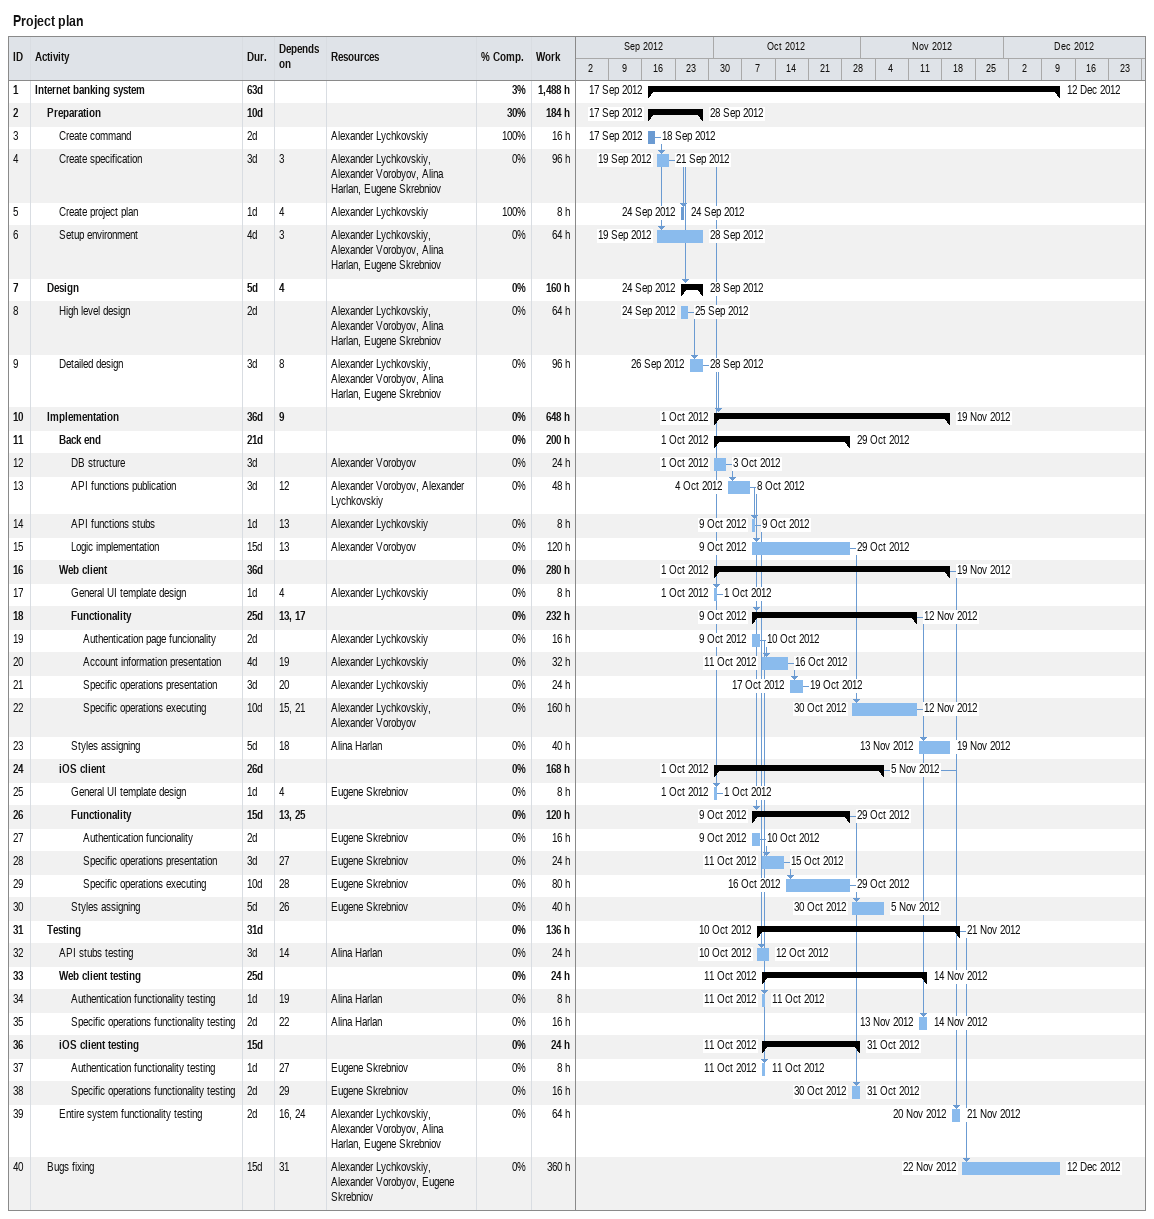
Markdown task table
Project plan

| ID | Level | Task | Duration | Start | Finish | Predecessors | Resources | % complete | Work (h) |
|---|---|---|---|---|---|---|---|---|---|
| 1 | 1 | **Internet banking system** | 63d | 2012-09-17 | 2012-12-12 |  |  | 3 | 1488 |
| 2 | 2 | **Preparation** | 10d | 2012-09-17 | 2012-09-28 |  |  | 30 | 184 |
| 3 | 3 | Create command | 2d | 2012-09-17 | 2012-09-18 |  | Alexander Lychkovskiy | 100 | 16 |
| 4 | 3 | Create specification | 3d | 2012-09-19 | 2012-09-21 | 3 | Alexander Lychkovskiy, Alexander Vorobyov, Alina Harlan, Eugene Skrebniov | 0 | 96 |
| 5 | 3 | Create project plan | 1d | 2012-09-24 | 2012-09-24 | 4 | Alexander Lychkovskiy | 100 | 8 |
| 6 | 3 | Setup environment | 4d | 2012-09-19 | 2012-09-28 | 3 | Alexander Lychkovskiy, Alexander Vorobyov, Alina Harlan, Eugene Skrebniov | 0 | 64 |
| 7 | 2 | **Design** | 5d | 2012-09-24 | 2012-09-28 | 4 |  | 0 | 160 |
| 8 | 3 | High level design | 2d | 2012-09-24 | 2012-09-25 |  | Alexander Lychkovskiy, Alexander Vorobyov, Alina Harlan, Eugene Skrebniov | 0 | 64 |
| 9 | 3 | Detailed design | 3d | 2012-09-26 | 2012-09-28 | 8 | Alexander Lychkovskiy, Alexander Vorobyov, Alina Harlan, Eugene Skrebniov | 0 | 96 |
| 10 | 2 | **Implementation** | 36d | 2012-10-01 | 2012-11-19 | 9 |  | 0 | 648 |
| 11 | 3 | **Back end** | 21d | 2012-10-01 | 2012-10-29 |  |  | 0 | 200 |
| 12 | 4 | DB structure | 3d | 2012-10-01 | 2012-10-03 |  | Alexander Vorobyov | 0 | 24 |
| 13 | 4 | API functions publication | 3d | 2012-10-04 | 2012-10-08 | 12 | Alexander Vorobyov, Alexander Lychkovskiy | 0 | 48 |
| 14 | 4 | API functions stubs | 1d | 2012-10-09 | 2012-10-09 | 13 | Alexander Lychkovskiy | 0 | 8 |
| 15 | 4 | Logic implementation | 15d | 2012-10-09 | 2012-10-29 | 13 | Alexander Vorobyov | 0 | 120 |
| 16 | 3 | **Web client** | 36d | 2012-10-01 | 2012-11-19 |  |  | 0 | 280 |
| 17 | 4 | General UI template design | 1d | 2012-10-01 | 2012-10-01 | 4 | Alexander Lychkovskiy | 0 | 8 |
| 18 | 4 | **Functionality** | 25d | 2012-10-09 | 2012-11-12 | 13, 17 |  | 0 | 232 |
| 19 | 5 | Authentication page funcionality | 2d | 2012-10-09 | 2012-10-10 |  | Alexander Lychkovskiy | 0 | 16 |
| 20 | 5 | Account information presentation | 4d | 2012-10-11 | 2012-10-16 | 19 | Alexander Lychkovskiy | 0 | 32 |
| 21 | 5 | Specific operations presentation | 3d | 2012-10-17 | 2012-10-19 | 20 | Alexander Lychkovskiy | 0 | 24 |
| 22 | 5 | Specific operations executing | 10d | 2012-10-30 | 2012-11-12 | 15, 21 | Alexander Lychkovskiy, Alexander Vorobyov | 0 | 160 |
| 23 | 4 | Styles assigning | 5d | 2012-11-13 | 2012-11-19 | 18 | Alina Harlan | 0 | 40 |
| 24 | 3 | **iOS client** | 26d | 2012-10-01 | 2012-11-05 |  |  | 0 | 168 |
| 25 | 4 | General UI template design | 1d | 2012-10-01 | 2012-10-01 | 4 | Eugene Skrebniov | 0 | 8 |
| 26 | 4 | **Functionality** | 15d | 2012-10-09 | 2012-10-29 | 13, 25 |  | 0 | 120 |
| 27 | 5 | Authentication funcionality | 2d | 2012-10-09 | 2012-10-10 |  | Eugene Skrebniov | 0 | 16 |
| 28 | 5 | Specific operations presentation | 3d | 2012-10-11 | 2012-10-15 | 27 | Eugene Skrebniov | 0 | 24 |
| 29 | 5 | Specific operations executing | 10d | 2012-10-16 | 2012-10-29 | 28 | Eugene Skrebniov | 0 | 80 |
| 30 | 4 | Styles assigning | 5d | 2012-10-30 | 2012-11-05 | 26 | Eugene Skrebniov | 0 | 40 |
| 31 | 2 | **Testing** | 31d | 2012-10-10 | 2012-11-21 |  |  | 0 | 136 |
| 32 | 3 | API stubs testing | 3d | 2012-10-10 | 2012-10-12 | 14 | Alina Harlan | 0 | 24 |
| 33 | 3 | **Web client testing** | 25d | 2012-10-11 | 2012-11-14 |  |  | 0 | 24 |
| 34 | 4 | Authentication functionality testing | 1d | 2012-10-11 | 2012-10-11 | 19 | Alina Harlan | 0 | 8 |
| 35 | 4 | Specific operations functionality testing | 2d | 2012-11-13 | 2012-11-14 | 22 | Alina Harlan | 0 | 16 |
| 36 | 3 | **iOS client testing** | 15d | 2012-10-11 | 2012-10-31 |  |  | 0 | 24 |
| 37 | 4 | Authentication functionality testing | 1d | 2012-10-11 | 2012-10-11 | 27 | Eugene Skrebniov | 0 | 8 |
| 38 | 4 | Specific operations functionality testing | 2d | 2012-10-30 | 2012-10-31 | 29 | Eugene Skrebniov | 0 | 16 |
| 39 | 3 | Entire system functionality testing | 2d | 2012-11-20 | 2012-11-21 | 16, 24 | Alexander Lychkovskiy, Alexander Vorobyov, Alina Harlan, Eugene Skrebniov | 0 | 64 |
| 40 | 2 | Bugs fixing | 15d | 2012-11-22 | 2012-12-12 | 31 | Alexander Lychkovskiy, Alexander Vorobyov, Eugene Skrebniov | 0 | 360 |
